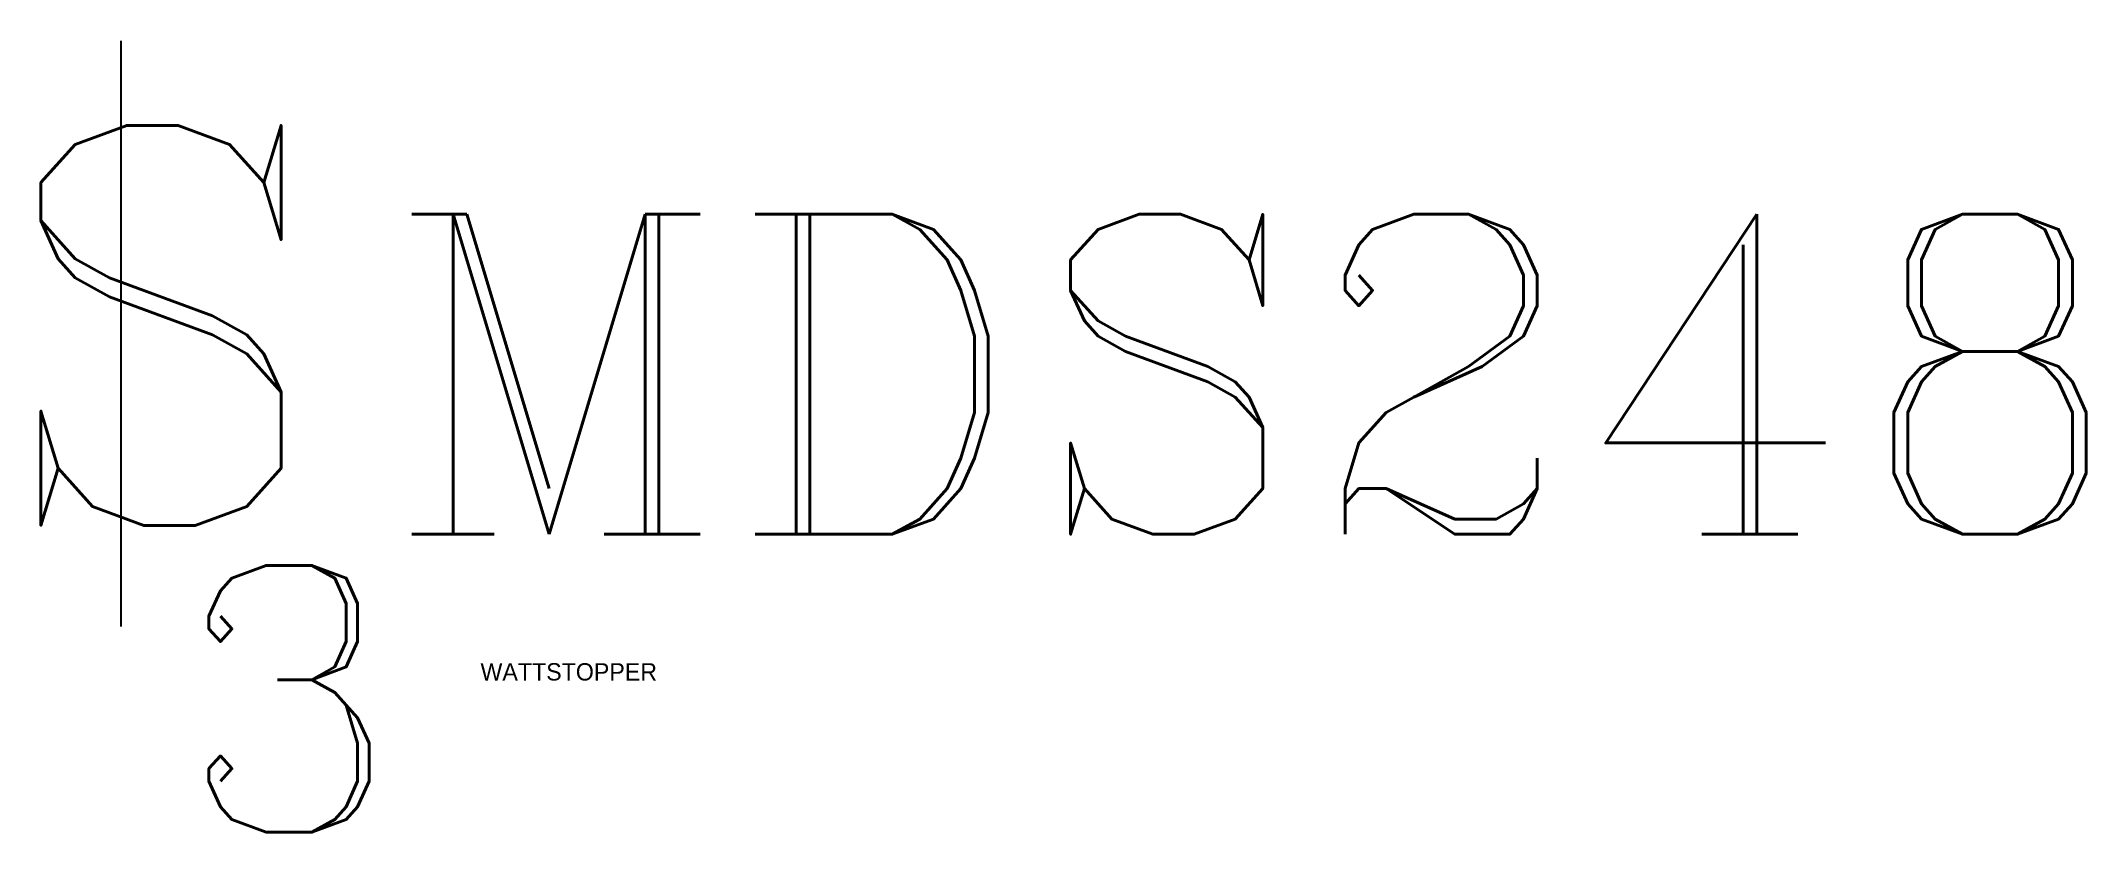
# Model space of a CAD drawing. Header units: inches. Extents: x -0.9 to 23, y -2.4 to 6.9.
import ezdxf

# ---------------------------------------------------------------- set-up
doc = ezdxf.new("R2010")
doc.units = ezdxf.units.IN
doc.header["$LTSCALE"] = 48
doc.header["$MEASUREMENT"] = 0

msp = doc.modelspace()

# ---------------------------------------------------------------- linework, layer by layer
msp.add_line((0, 6.86), (0, 0))

# ---------------------------------------------------------------- texts
at = {"attachment_point": 1}
for s, insert, char_height, width in [('{\\Fcomplex.shx|c0;S}', (-1.539, 5.87), 4.6875, 13.31607), ('{\\Fcomplex|c0;MDS248}', (3.088, 4.829), 3.75, 10.65286), ('{\\Fcomplex|c0;3}', (0.63, 0.715), 3.125, 8.87738)]:
    msp.add_mtext(s, dxfattribs=dict(at, insert=insert, char_height=char_height, width=width))
at = {"flags": 1}
msp.add_attdef('WATTSTOPPER', (4.212, -0.634), 'MDS248', height=0.2031, dxfattribs=at)

doc.saveas('drawing.dxf')
